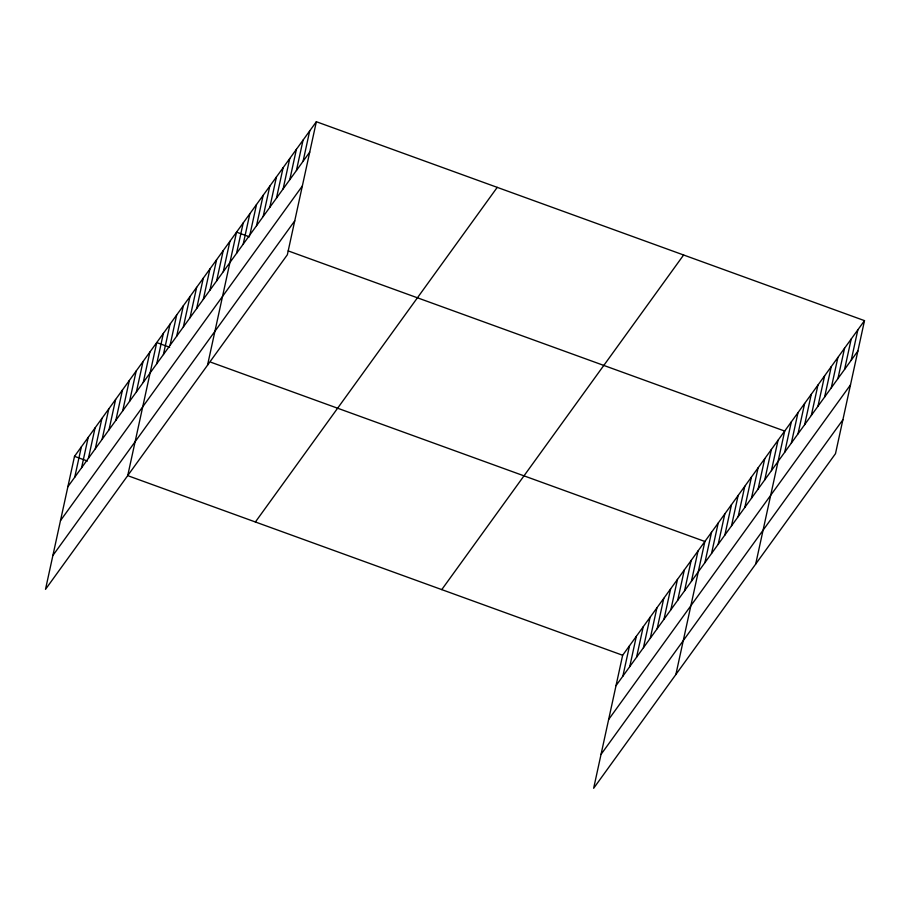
<?xml version="1.0" encoding="UTF-8"?>
<svg xmlns="http://www.w3.org/2000/svg" width="910" height="910" viewBox="0 0 910 910"><rect width="100%" height="100%" fill="white"/><g stroke="black" fill="none" stroke-linecap="round" stroke-linejoin="round"><path stroke-width="1.36" d="M316.35 121.724L74.506 456.342L45.5 589.361L287.355 254.743L316.35 121.724L864.5 320.638L835.494 453.658L593.65 788.276L622.645 655.257L864.5 320.638M74.734 477.238L81.354 446.867M81.581 467.763L88.202 437.38M88.429 458.287L95.061 427.905M95.288 448.801L101.909 418.418M102.136 439.325L108.768 408.943M108.995 429.838L115.615 399.456M115.843 420.363L122.463 389.98M122.702 410.876L129.322 380.494M129.55 401.401L136.17 371.018M136.398 391.914L143.029 361.532M143.257 382.439L149.877 352.056M127.73 475.589L156.736 342.57L169.647 347.267M156.759 363.75L163.379 333.367M163.413 354.547L170.033 324.165M170.056 345.345L176.688 314.974M176.711 336.143L183.331 305.771M183.365 326.94L189.985 296.569M190.008 317.749L196.64 287.367M196.662 308.547L203.283 278.164M203.317 299.345L209.937 268.962M209.96 290.142L216.591 259.76M216.614 280.94L223.234 250.557M223.268 271.737L229.889 241.355M207.537 365.16L236.543 232.152L249.465 236.839M236.566 253.333L243.197 222.95M243.22 244.13L249.84 213.748M249.875 234.928L256.495 204.545M256.518 225.725L263.149 195.343M263.172 216.523L269.792 186.14M269.826 207.321L276.447 176.938M276.469 198.118L283.101 167.736M283.124 188.916L289.744 158.533M289.778 179.714L296.398 149.331M296.421 170.511L303.053 140.129M303.075 161.309L309.696 130.926M622.872 676.164L629.504 645.782M629.731 666.677L636.352 636.295M636.579 657.202L643.211 626.819M643.438 647.715L650.058 617.333M650.286 638.24L656.906 607.857M657.145 628.753L663.765 598.37M663.993 619.278L670.613 588.895M670.841 609.791L677.472 579.408M677.7 600.316L684.32 569.933M684.547 590.829L691.179 560.446M691.407 581.353L698.027 550.971M675.88 674.503L704.875 541.484L210.995 362.271M704.909 562.664L711.529 532.293M711.552 553.462L718.183 523.091M718.206 544.26L724.826 513.888M724.861 535.069L731.481 504.686M731.504 525.866L738.135 495.484M738.158 516.664L744.789 486.281M744.812 507.462L751.433 477.079M751.467 498.259L758.087 467.876M758.11 489.057L764.741 458.674M764.764 479.854L771.384 449.472M771.418 470.652L778.039 440.269M755.687 564.075L784.693 431.067L288.22 250.91M784.716 452.247L791.336 421.865M791.37 443.045L797.99 412.662M798.013 433.842L804.645 403.46M804.667 424.64L811.288 394.257M811.322 415.438L817.942 385.055M817.965 406.235L824.596 375.853M824.619 397.033L831.251 366.65M831.274 387.831L837.894 357.448M837.928 378.628L844.548 348.246M844.571 369.426L851.203 339.043M851.225 360.224L857.846 329.841M67.875 486.725L309.73 152.106M60.492 520.588L302.348 185.981M52.882 555.487L294.738 220.868M255.392 521.987L497.235 187.369M441.76 589.612L683.615 255.005M616.024 685.639L857.88 351.021M608.642 719.503L850.486 384.896M601.032 754.401L842.887 419.783M74.506 456.342L87.417 461.029M128.765 476.032L622.645 655.257"/></g></svg>
